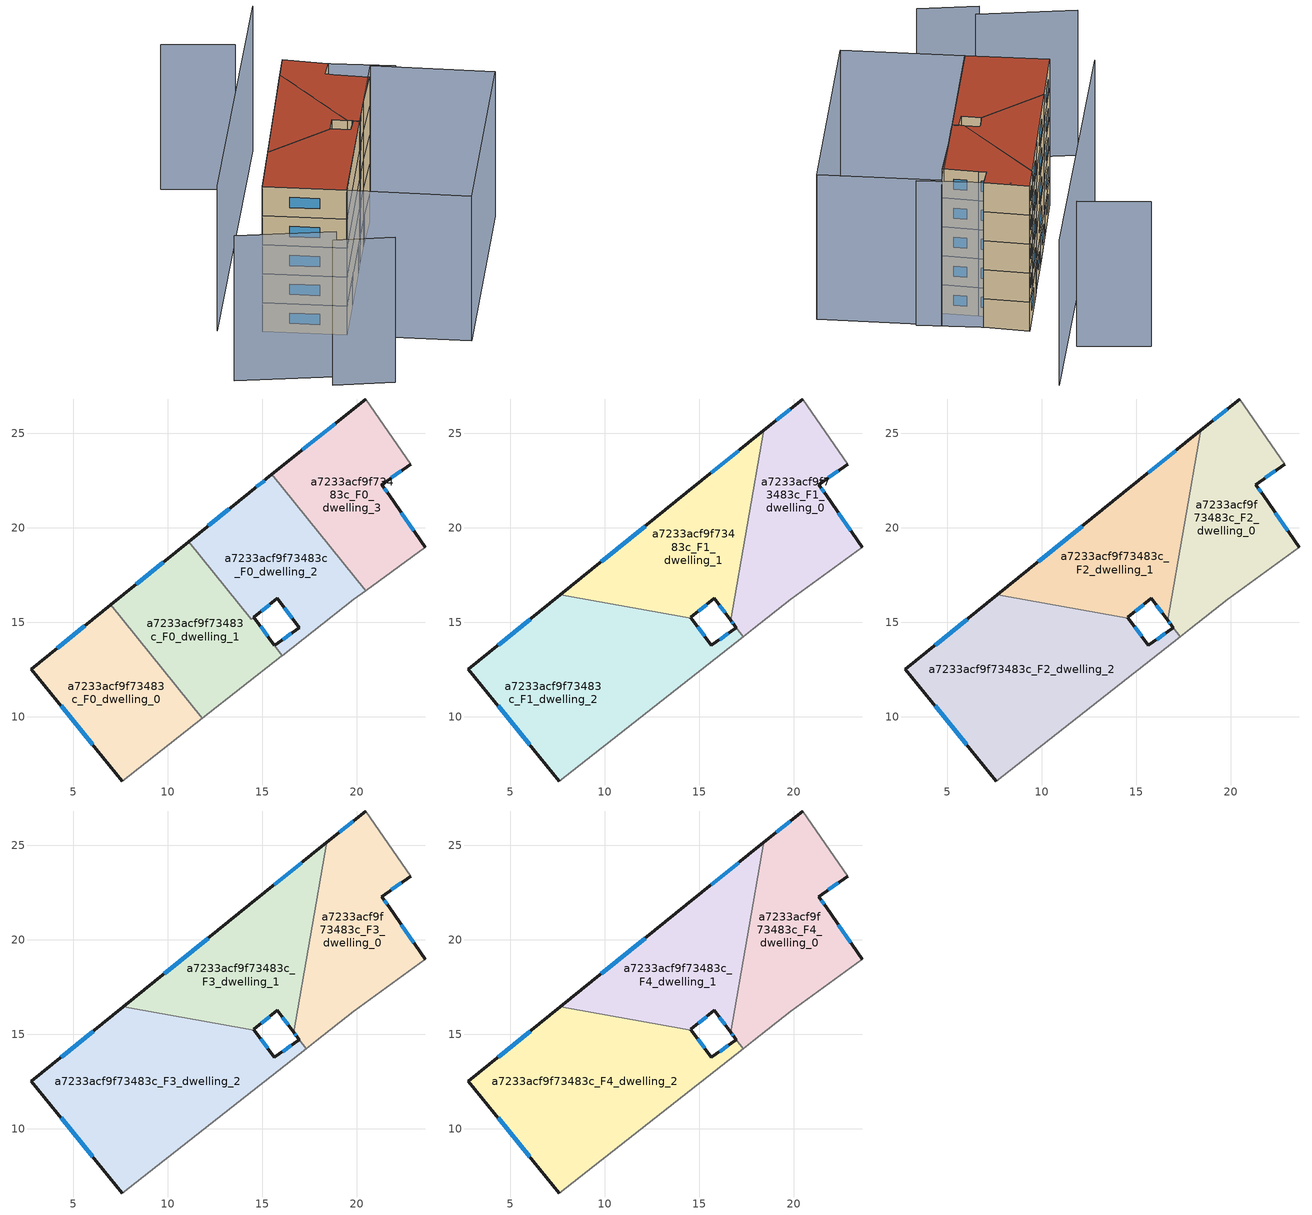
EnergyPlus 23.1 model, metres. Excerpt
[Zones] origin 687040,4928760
a7233acf9f73483c_F0_dwelling_0
 floor ground (EU_floor_Construction): 6.97,15.91 11.81,9.91 7.59,6.59 2.78,12.51 z0
 wall outside (EU_wall_Construction): 6.97,15.91 2.78,12.51 7.59,6.59 z0:3
 wall to a7233acf9f73483c_F0_dwelling_1 (EU_wall_Construction): 11.81,9.91 6.97,15.91 z0:3
 wall adiabatic (EU_wall_Construction): 7.59,6.59 11.81,9.91 z0:3
 window (EU_Window_Construction): 5.61,14.81 4.14,13.62 / 4.34,10.59 6.03,8.52 z0.98:2.02
a7233acf9f73483c_F0_dwelling_1
 floor ground (EU_floor_Construction): 14.55,15.25 16.05,13.23 16,13.2 11.81,9.91 6.97,15.91 11.11,19.26 14.42,15.15 z0
 wall outside (EU_wall_Construction): 11.11,19.26 6.97,15.91 / 15.64,13.78 14.55,15.25 z0:3
 wall adiabatic (EU_wall_Construction): 11.81,9.91 16,13.2 16.05,13.23 z0:3
 wall to a7233acf9f73483c_F0_dwelling_2 (EU_wall_Construction): 14.55,15.25 14.42,15.15 / 14.42,15.16 11.11,19.26 / 16.05,13.23 15.64,13.78 z0:3
 window (EU_Window_Construction): 9.76,18.17 8.32,17 / 15.29,14.26 14.9,14.78 z0.98:2.02
a7233acf9f73483c_F0_dwelling_2
 floor ground (EU_floor_Construction): 15.51,22.82 20.46,16.67 19.83,16.21 17.7,14.53 16.05,13.24 15.65,13.78 16.96,14.71 15.79,16.26 14.55,15.26 14.42,15.15 11.11,19.26 14.3,21.84 z0
 wall outside (EU_wall_Construction): 15.51,22.82 14.3,21.84 11.11,19.26 / 14.55,15.26 15.79,16.26 16.96,14.71 15.65,13.78 z0:3
 wall to a7233acf9f73483c_F0_dwelling_3 (EU_wall_Construction): 20.46,16.67 15.51,22.82 z0:3
 wall adiabatic (EU_wall_Construction): 16.05,13.24 17.7,14.53 19.83,16.21 20.46,16.67 z0:3
 window (EU_Window_Construction): 13.26,21 12.15,20.1 / 15.11,22.5 14.69,22.16 / 16.53,14.41 16.07,14.08 / 16.17,15.76 16.58,15.22 / 14.95,15.59 15.38,15.94 z0.98:2.02
a7233acf9f73483c_F0_dwelling_3
 floor ground (EU_floor_Construction): 20.47,26.82 22.85,23.37 21.32,22.28 21.73,21.69 23.61,18.96 20.46,16.67 15.51,22.82 z0
 wall outside (EU_wall_Construction): 23.61,18.96 21.73,21.69 21.32,22.28 22.85,23.37 / 20.47,26.82 15.51,22.82 z0:3
 wall adiabatic (EU_wall_Construction): 20.46,16.67 23.61,18.96 / 22.85,23.37 20.47,26.82 z0:3
 window (EU_Window_Construction): 23,19.85 22.35,20.81 / 18.86,25.52 17.12,24.12 / 21.82,22.64 22.35,23.02 / 21.6,21.88 21.46,22.09 z0.98:2.02
a7233acf9f73483c_F1_dwelling_0
 floor to a7233acf9f73483c_F0_dwelling_3 (EU_floor_Construction): 20.47,26.82 22.85,23.37 21.32,22.28 21.73,21.69 23.61,18.96 20.46,16.67 17.56,20.28 18.41,25.16 z3
 floor to a7233acf9f73483c_F0_dwelling_2 (EU_floor_Construction): 17.56,20.28 20.46,16.67 19.83,16.21 17.7,14.53 17.32,14.23 16.88,14.82 16.65,15.12 z3
 wall outside (EU_wall_Construction): 16.65,15.12 16.88,14.82 16.96,14.71 / 20.47,26.82 18.41,25.16 / 23.61,18.96 21.73,21.69 21.32,22.28 22.85,23.37 z3:6
 wall to a7233acf9f73483c_F1_dwelling_1 (EU_wall_Construction): 18.41,25.16 16.65,15.12 z3:6
 wall adiabatic (EU_wall_Construction): 22.85,23.37 20.47,26.82 / 17.32,14.23 17.85,14.65 19.83,16.21 23.61,18.96 z3:6
 wall to a7233acf9f73483c_F1_dwelling_2 (EU_wall_Construction): 16.96,14.71 17.32,14.23 z3:6
 window (EU_Window_Construction): 16.72,15.02 16.8,14.92 / 19.8,26.28 19.08,25.7 / 21.82,22.64 22.35,23.02 / 21.6,21.88 21.46,22.09 / 23,19.85 22.35,20.81 z3.98:5.02
a7233acf9f73483c_F1_dwelling_1
 floor to a7233acf9f73483c_F0_dwelling_2 (EU_floor_Construction): 15.51,22.82 17.56,20.28 16.65,15.12 15.79,16.26 14.55,15.25 14.52,15.23 14.33,15.26 11.11,19.26 14.3,21.84 z3
 floor to a7233acf9f73483c_F0_dwelling_3 (EU_floor_Construction): 18.41,25.16 17.56,20.28 15.51,22.82 z3
 floor to a7233acf9f73483c_F0_dwelling_1 (EU_floor_Construction): 11.11,19.26 14.33,15.26 7.63,16.44 z3
 wall outside (EU_wall_Construction): 14.55,15.25 14.57,15.22 / 18.41,25.16 14.3,21.84 7.62,16.44 / 14.55,15.25 15.79,16.26 16.65,15.12 z3:6
 wall to a7233acf9f73483c_F1_dwelling_2 (EU_wall_Construction): 7.62,16.44 14.57,15.22 z3:6
 window (EU_Window_Construction): 12.13,20.09 9.79,18.2 / 17.07,24.08 15.63,22.92 / 16.07,15.89 16.37,15.49 / 14.95,15.58 15.38,15.94 z3.98:5.02
a7233acf9f73483c_F1_dwelling_2
 floor to a7233acf9f73483c_F0_dwelling_0 (EU_floor_Construction): 6.97,15.91 11.81,9.91 7.59,6.59 2.78,12.51 z3
 floor to a7233acf9f73483c_F0_dwelling_1 (EU_floor_Construction): 14.57,15.22 16.05,13.23 16,13.2 11.81,9.91 6.97,15.91 7.63,16.44 14.33,15.26 14.42,15.15 14.52,15.23 z3
 floor to a7233acf9f73483c_F0_dwelling_2 (EU_floor_Construction): 16.95,14.71 17.32,14.23 16.05,13.23 15.65,13.78 z3
 wall outside (EU_wall_Construction): 7.62,16.44 2.78,12.51 7.59,6.59 / 16.95,14.71 15.64,13.78 14.57,15.22 z3:6
 wall adiabatic (EU_wall_Construction): 7.59,6.59 17.31,14.23 z3:6
 window (EU_Window_Construction): 4.34,10.59 6.03,8.52 / 6.05,15.16 4.35,13.79 / 15.29,14.25 14.92,14.75 / 16.53,14.41 16.07,14.08 z3.98:5.02
a7233acf9f73483c_F2_dwelling_0
 floor to a7233acf9f73483c_F1_dwelling_0 (EU_floor_Construction): 20.47,26.82 22.85,23.37 21.32,22.28 21.73,21.69 23.61,18.96 19.83,16.21 17.85,14.65 17.32,14.23 16.88,14.82 16.65,15.12 18.41,25.16 z6
 wall outside (EU_wall_Construction): 16.65,15.12 16.88,14.82 16.96,14.71 / 20.47,26.82 18.41,25.16 / 23.61,18.96 21.73,21.69 21.32,22.28 22.85,23.37 z6:9
 wall to a7233acf9f73483c_F2_dwelling_1 (EU_wall_Construction): 18.41,25.16 16.65,15.12 z6:9
 wall adiabatic (EU_wall_Construction): 22.85,23.37 20.47,26.82 / 17.32,14.23 17.85,14.65 19.83,16.21 23.61,18.96 z6:9
 wall to a7233acf9f73483c_F2_dwelling_2 (EU_wall_Construction): 16.96,14.71 17.32,14.23 z6:9
 window (EU_Window_Construction): 16.72,15.02 16.8,14.92 / 19.8,26.28 19.08,25.7 / 21.82,22.64 22.35,23.02 / 21.6,21.88 21.46,22.09 / 23,19.85 22.35,20.81 z6.98:8.02
a7233acf9f73483c_F2_dwelling_1
 floor to a7233acf9f73483c_F1_dwelling_1 (EU_floor_Construction): 18.41,25.16 16.65,15.12 15.79,16.26 14.55,15.25 14.57,15.22 7.62,16.44 14.3,21.84 z6
 wall outside (EU_wall_Construction): 14.57,15.22 14.55,15.25 15.79,16.26 16.65,15.12 / 18.41,25.16 14.3,21.84 7.62,16.44 z6:9
 wall to a7233acf9f73483c_F2_dwelling_2 (EU_wall_Construction): 7.62,16.44 14.57,15.22 z6:9
 window (EU_Window_Construction): 12.13,20.09 9.79,18.2 / 17.07,24.08 15.63,22.92 / 16.07,15.89 16.37,15.49 / 14.95,15.58 15.38,15.94 z6.98:8.02
a7233acf9f73483c_F2_dwelling_2
 floor to a7233acf9f73483c_F1_dwelling_2 (EU_floor_Construction): 16.95,14.71 17.32,14.23 7.59,6.59 2.78,12.51 7.62,16.44 14.57,15.22 15.64,13.78 z6
 wall outside (EU_wall_Construction): 7.62,16.44 2.78,12.51 7.59,6.59 / 16.95,14.71 15.64,13.78 14.57,15.22 z6:9
 wall adiabatic (EU_wall_Construction): 7.59,6.59 17.31,14.23 z6:9
 window (EU_Window_Construction): 4.34,10.59 6.03,8.52 / 6.05,15.16 4.35,13.79 / 15.29,14.25 14.92,14.75 / 16.53,14.41 16.07,14.08 z6.98:8.02
a7233acf9f73483c_F3_dwelling_0
 floor to a7233acf9f73483c_F2_dwelling_0 (EU_floor_Construction): 20.47,26.82 22.85,23.37 21.32,22.28 21.73,21.69 23.61,18.96 19.83,16.21 17.85,14.65 17.32,14.23 16.88,14.82 16.65,15.12 18.41,25.16 z9
 wall outside (EU_wall_Construction): 16.65,15.12 16.88,14.82 16.96,14.71 / 20.47,26.82 18.41,25.16 / 23.61,18.96 21.73,21.69 21.32,22.28 22.85,23.37 z9:12
 wall to a7233acf9f73483c_F3_dwelling_1 (EU_wall_Construction): 18.41,25.16 16.65,15.12 z9:12
 wall adiabatic (EU_wall_Construction): 22.85,23.37 20.47,26.82 / 17.32,14.23 17.85,14.65 19.83,16.21 23.61,18.96 z9:12
 wall to a7233acf9f73483c_F3_dwelling_2 (EU_wall_Construction): 16.96,14.71 17.32,14.23 z9:12
 window (EU_Window_Construction): 16.72,15.02 16.8,14.92 / 19.8,26.28 19.08,25.7 / 21.82,22.64 22.35,23.02 / 21.6,21.88 21.46,22.09 / 23,19.85 22.35,20.81 z9.98:11.02
a7233acf9f73483c_F3_dwelling_1
 floor to a7233acf9f73483c_F2_dwelling_1 (EU_floor_Construction): 18.41,25.16 16.65,15.12 15.79,16.26 14.55,15.25 14.57,15.22 7.62,16.44 14.3,21.84 z9
 wall outside (EU_wall_Construction): 14.57,15.22 14.55,15.25 15.79,16.26 16.65,15.12 / 18.41,25.16 14.3,21.84 7.62,16.44 z9:12
 wall to a7233acf9f73483c_F3_dwelling_2 (EU_wall_Construction): 7.62,16.44 14.57,15.22 z9:12
 window (EU_Window_Construction): 12.13,20.09 9.79,18.2 / 17.07,24.08 15.63,22.92 / 16.07,15.89 16.37,15.49 / 14.95,15.58 15.38,15.94 z9.98:11.02
a7233acf9f73483c_F3_dwelling_2
 floor to a7233acf9f73483c_F2_dwelling_2 (EU_floor_Construction): 16.95,14.71 17.32,14.23 7.59,6.59 2.78,12.51 7.62,16.44 14.57,15.22 15.64,13.78 z9
 wall outside (EU_wall_Construction): 7.62,16.44 2.78,12.51 7.59,6.59 / 16.95,14.71 15.64,13.78 14.57,15.22 z9:12
 wall adiabatic (EU_wall_Construction): 7.59,6.59 17.31,14.23 z9:12
 window (EU_Window_Construction): 4.34,10.59 6.03,8.52 / 6.05,15.16 4.35,13.79 / 15.29,14.25 14.92,14.75 / 16.53,14.41 16.07,14.08 z9.98:11.02
a7233acf9f73483c_F4_dwelling_0
 floor to a7233acf9f73483c_F3_dwelling_0 (EU_floor_Construction): 20.47,26.82 22.85,23.37 21.32,22.28 21.73,21.69 23.61,18.96 19.83,16.21 17.85,14.65 17.32,14.23 16.88,14.82 16.65,15.12 18.41,25.16 z12
 wall outside (EU_wall_Construction): 16.65,15.12 16.88,14.82 16.96,14.71 / 20.47,26.82 18.41,25.16 / 23.61,18.96 21.73,21.69 21.32,22.28 22.85,23.37 z12:15
 wall to a7233acf9f73483c_F4_dwelling_1 (EU_wall_Construction): 18.41,25.16 16.65,15.12 z12:15
 wall adiabatic (EU_wall_Construction): 22.85,23.37 20.47,26.82 / 17.32,14.23 17.85,14.65 19.83,16.21 23.61,18.96 z12:15
 wall to a7233acf9f73483c_F4_dwelling_2 (EU_wall_Construction): 16.96,14.71 17.32,14.23 z12:15
 window (EU_Window_Construction): 16.72,15.02 16.8,14.92 / 19.8,26.28 19.08,25.7 / 21.82,22.64 22.35,23.02 / 21.6,21.88 21.46,22.09 / 23,19.85 22.35,20.81 z12.98:14.02
 roof outside (EU_roof_Construction): 19.83,16.21 23.61,18.96 21.73,21.69 21.32,22.28 22.85,23.37 20.47,26.82 18.41,25.16 16.65,15.12 16.88,14.82 17.32,14.23 17.85,14.65 z15
a7233acf9f73483c_F4_dwelling_1
 floor to a7233acf9f73483c_F3_dwelling_1 (EU_floor_Construction): 18.41,25.16 16.65,15.12 15.79,16.26 14.55,15.25 14.57,15.22 7.62,16.44 14.3,21.84 z12
 wall outside (EU_wall_Construction): 14.57,15.22 14.55,15.25 15.79,16.26 16.65,15.12 / 18.41,25.16 14.3,21.84 7.62,16.44 z12:15
 wall to a7233acf9f73483c_F4_dwelling_2 (EU_wall_Construction): 7.62,16.44 14.57,15.22 z12:15
 window (EU_Window_Construction): 12.13,20.09 9.79,18.2 / 17.07,24.08 15.63,22.92 / 16.07,15.89 16.37,15.49 / 14.95,15.58 15.38,15.94 z12.98:14.02
 roof outside (EU_roof_Construction): 16.65,15.12 18.41,25.16 14.3,21.84 7.62,16.44 14.57,15.22 14.55,15.25 15.79,16.26 z15
a7233acf9f73483c_F4_dwelling_2
 floor to a7233acf9f73483c_F3_dwelling_2 (EU_floor_Construction): 16.95,14.71 17.32,14.23 7.59,6.59 2.78,12.51 7.62,16.44 14.57,15.22 15.64,13.78 z12
 wall outside (EU_wall_Construction): 7.62,16.44 2.78,12.51 7.59,6.59 / 16.95,14.71 15.64,13.78 14.57,15.22 z12:15
 wall adiabatic (EU_wall_Construction): 7.59,6.59 17.31,14.23 z12:15
 window (EU_Window_Construction): 4.34,10.59 6.03,8.52 / 6.05,15.16 4.35,13.79 / 15.29,14.25 14.92,14.75 / 16.53,14.41 16.07,14.08 z12.98:14.02
 roof outside (EU_roof_Construction): 15.64,13.78 14.57,15.22 7.62,16.44 2.78,12.51 7.59,6.59 17.31,14.23 16.95,14.71 z15
shading: 0.25,1.39 4.45,-2.3 / -5.27,8.34 1.53,2.21 / 25.63,35.36 0.17,15.6 / 26.75,18.73 20.17,26.56 / 19.5,31.71 14.98,36.59 / 32.08,11.53 14.52,-2.24 / 14.52,-2.24 7.59,6.61 / 7.59,6.61 25.14,20.37 / 25.14,20.37 32.08,11.53 z0:15
[Building]
EU S2 Campaign: North Axis=0; Terrain=City; Solar Distribution=FullExterior
[Site:Location]
Bologna: Latitude=44.5; Longitude=11.25; Time Zone=1; Elevation=37
[SizingPeriod:WeatherFileDays]
AnnualSizingPeriod: Begin Month=1; Begin Day of Month=1; End Month=12; End Day of Month=31; Day of Week for Start Day=Monday; Use Weather File Daylight Saving Period=No; Use Weather File Rain and Snow Indicators=No
[MATERIAL]
EU_InternalMass_Material: Roughness=MediumRough; Thickness=0.1; Conductivity=1; Density=1800; Specific Heat=900; Thermal Absorptance=0.9; Solar Absorptance=0.7; Visible Absorptance=0.7
[MATERIAL:NOMASS] Roughness=MediumRough; Thermal Absorptance=0.9; Solar Absorptance=0.7; Visible Absorptance=0.7
Name | Thermal Resistance
EU_wall_NoMass | 0.905828
EU_roof_NoMass | 0.37593
EU_floor_NoMass | 0.67114
[WINDOWMATERIAL:SIMPLEGLAZINGSYSTEM]
EU_Window_SimpleGlazing: UFactor=4.52486; Solar Heat Gain Coefficient=0.85; Visible Transmittance=0.85
[CONSTRUCTION]
EU_wall_Construction: EU_wall_NoMass
EU_roof_Construction: EU_roof_NoMass
EU_floor_Construction: EU_floor_NoMass
EU_InternalMass_Construction: EU_InternalMass_Material
EU_Window_Construction: EU_Window_SimpleGlazing
[ZONE] Type=1; Multiplier=1; Ceiling Height=autocalculate; Floor Area=autocalculate; Part of Total Floor Area=Yes
Name | Volume
a7233acf9f73483c_F0_dwelling_0 | 123.871
a7233acf9f73483c_F1_dwelling_0; a7233acf9f73483c_F2_dwelling_0; a7233acf9f73483c_F3_dwelling_0; a7233acf9f73483c_F4_dwelling_0 | 139.539
a7233acf9f73483c_F0_dwelling_1 | 124.73
a7233acf9f73483c_F1_dwelling_1; a7233acf9f73483c_F2_dwelling_1; a7233acf9f73483c_F3_dwelling_1; a7233acf9f73483c_F4_dwelling_1 | 138.803
a7233acf9f73483c_F0_dwelling_2 | 123.022
a7233acf9f73483c_F1_dwelling_2; a7233acf9f73483c_F2_dwelling_2; a7233acf9f73483c_F3_dwelling_2; a7233acf9f73483c_F4_dwelling_2 | 217.173
a7233acf9f73483c_F0_dwelling_3 | 123.872
[INTERNALMASS] Construction=EU_InternalMass_Construction
Name | Zone or ZoneList | Surface Area
a7233acf9f73483c_F0_dwelling_0_EU_InternalMass | a7233acf9f73483c_F0_dwelling_0 | 41.2905
a7233acf9f73483c_F0_dwelling_1_EU_InternalMass | a7233acf9f73483c_F0_dwelling_1 | 41.5763
a7233acf9f73483c_F0_dwelling_2_EU_InternalMass | a7233acf9f73483c_F0_dwelling_2 | 41.0127
a7233acf9f73483c_F0_dwelling_3_EU_InternalMass | a7233acf9f73483c_F0_dwelling_3 | 41.291
a7233acf9f73483c_F1_dwelling_0_EU_InternalMass | a7233acf9f73483c_F1_dwelling_0 | 46.5119
a7233acf9f73483c_F1_dwelling_1_EU_InternalMass | a7233acf9f73483c_F1_dwelling_1 | 46.2656
a7233acf9f73483c_F1_dwelling_2_EU_InternalMass | a7233acf9f73483c_F1_dwelling_2 | 72.3919
a7233acf9f73483c_F2_dwelling_0_EU_InternalMass | a7233acf9f73483c_F2_dwelling_0 | 46.5119
a7233acf9f73483c_F2_dwelling_1_EU_InternalMass | a7233acf9f73483c_F2_dwelling_1 | 46.2656
a7233acf9f73483c_F2_dwelling_2_EU_InternalMass | a7233acf9f73483c_F2_dwelling_2 | 72.3919
a7233acf9f73483c_F3_dwelling_0_EU_InternalMass | a7233acf9f73483c_F3_dwelling_0 | 46.5119
a7233acf9f73483c_F3_dwelling_1_EU_InternalMass | a7233acf9f73483c_F3_dwelling_1 | 46.2656
a7233acf9f73483c_F3_dwelling_2_EU_InternalMass | a7233acf9f73483c_F3_dwelling_2 | 72.3919
a7233acf9f73483c_F4_dwelling_0_EU_InternalMass | a7233acf9f73483c_F4_dwelling_0 | 46.5119
a7233acf9f73483c_F4_dwelling_1_EU_InternalMass | a7233acf9f73483c_F4_dwelling_1 | 46.2656
a7233acf9f73483c_F4_dwelling_2_EU_InternalMass | a7233acf9f73483c_F4_dwelling_2 | 72.3919
[OTHEREQUIPMENT] Fuel Type=Electricity; Design Level Calculation Method=Watts/Area; Power per Zone Floor Area=1; Fraction Latent=0; Fraction Radiant=0; Fraction Lost=0; Carbon Dioxide Generation Rate=0; EndUse Subcategory=EU_Step8_InternalGains
Name | Zone or ZoneList or Space or SpaceList | Schedule
EU_Step8_InternalGain_a7233acf9f73483c_F0_dwelling_0_f000 | a7233acf9f73483c_F0_dwelling_0 | EU_Step8_GainSchedule_a7233acf9f73483c_F0_dwelling_0_f000
EU_Step8_InternalGain_a7233acf9f73483c_F0_dwelling_1_f000 | a7233acf9f73483c_F0_dwelling_1 | EU_Step8_GainSchedule_a7233acf9f73483c_F0_dwelling_1_f000
EU_Step8_InternalGain_a7233acf9f73483c_F0_dwelling_2_f000 | a7233acf9f73483c_F0_dwelling_2 | EU_Step8_GainSchedule_a7233acf9f73483c_F0_dwelling_2_f000
EU_Step8_InternalGain_a7233acf9f73483c_F0_dwelling_3_f000 | a7233acf9f73483c_F0_dwelling_3 | EU_Step8_GainSchedule_a7233acf9f73483c_F0_dwelling_3_f000
EU_Step8_InternalGain_a7233acf9f73483c_F1_dwelling_0_f000 | a7233acf9f73483c_F1_dwelling_0 | EU_Step8_GainSchedule_a7233acf9f73483c_F1_dwelling_0_f000
EU_Step8_InternalGain_a7233acf9f73483c_F1_dwelling_1_f000 | a7233acf9f73483c_F1_dwelling_1 | EU_Step8_GainSchedule_a7233acf9f73483c_F1_dwelling_1_f000
EU_Step8_InternalGain_a7233acf9f73483c_F1_dwelling_2_f000 | a7233acf9f73483c_F1_dwelling_2 | EU_Step8_GainSchedule_a7233acf9f73483c_F1_dwelling_2_f000
EU_Step8_InternalGain_a7233acf9f73483c_F2_dwelling_0_f000 | a7233acf9f73483c_F2_dwelling_0 | EU_Step8_GainSchedule_a7233acf9f73483c_F2_dwelling_0_f000
EU_Step8_InternalGain_a7233acf9f73483c_F2_dwelling_1_f000 | a7233acf9f73483c_F2_dwelling_1 | EU_Step8_GainSchedule_a7233acf9f73483c_F2_dwelling_1_f000
EU_Step8_InternalGain_a7233acf9f73483c_F2_dwelling_2_f000 | a7233acf9f73483c_F2_dwelling_2 | EU_Step8_GainSchedule_a7233acf9f73483c_F2_dwelling_2_f000
EU_Step8_InternalGain_a7233acf9f73483c_F3_dwelling_0_f000 | a7233acf9f73483c_F3_dwelling_0 | EU_Step8_GainSchedule_a7233acf9f73483c_F3_dwelling_0_f000
EU_Step8_InternalGain_a7233acf9f73483c_F3_dwelling_1_f000 | a7233acf9f73483c_F3_dwelling_1 | EU_Step8_GainSchedule_a7233acf9f73483c_F3_dwelling_1_f000
EU_Step8_InternalGain_a7233acf9f73483c_F3_dwelling_2_f000 | a7233acf9f73483c_F3_dwelling_2 | EU_Step8_GainSchedule_a7233acf9f73483c_F3_dwelling_2_f000
EU_Step8_InternalGain_a7233acf9f73483c_F4_dwelling_0_f000 | a7233acf9f73483c_F4_dwelling_0 | EU_Step8_GainSchedule_a7233acf9f73483c_F4_dwelling_0_f000
EU_Step8_InternalGain_a7233acf9f73483c_F4_dwelling_1_f000 | a7233acf9f73483c_F4_dwelling_1 | EU_Step8_GainSchedule_a7233acf9f73483c_F4_dwelling_1_f000
EU_Step8_InternalGain_a7233acf9f73483c_F4_dwelling_2_f000 | a7233acf9f73483c_F4_dwelling_2 | EU_Step8_GainSchedule_a7233acf9f73483c_F4_dwelling_2_f000
[ZONEVENTILATION:DESIGNFLOWRATE] Schedule=EU_AlwaysOn; Design Flow Rate Calculation Method=AirChanges/Hour; Air Changes per Hour=0.73129; Ventilation Type=Natural; Fan Pressure Rise=0; Fan Total Efficiency=1; Constant Term Coefficient=1; Temperature Term Coefficient=0; Velocity Term Coefficient=0; Velocity Squared Term Coefficient=0; Minimum Indoor Temperature=-100; Maximum Indoor Temperature=100; Delta Temperature=-100; Minimum Outdoor Temperature=-100; Maximum Outdoor Temperature=100; Maximum Wind Speed=40
Name | Zone or ZoneList or Space or SpaceList
EU_ConstantAir_a7233acf9f73483c_F0_dwelling_0 | a7233acf9f73483c_F0_dwelling_0
EU_ConstantAir_a7233acf9f73483c_F0_dwelling_1 | a7233acf9f73483c_F0_dwelling_1
EU_ConstantAir_a7233acf9f73483c_F0_dwelling_2 | a7233acf9f73483c_F0_dwelling_2
EU_ConstantAir_a7233acf9f73483c_F0_dwelling_3 | a7233acf9f73483c_F0_dwelling_3
EU_ConstantAir_a7233acf9f73483c_F1_dwelling_0 | a7233acf9f73483c_F1_dwelling_0
EU_ConstantAir_a7233acf9f73483c_F1_dwelling_1 | a7233acf9f73483c_F1_dwelling_1
EU_ConstantAir_a7233acf9f73483c_F1_dwelling_2 | a7233acf9f73483c_F1_dwelling_2
EU_ConstantAir_a7233acf9f73483c_F2_dwelling_0 | a7233acf9f73483c_F2_dwelling_0
EU_ConstantAir_a7233acf9f73483c_F2_dwelling_1 | a7233acf9f73483c_F2_dwelling_1
EU_ConstantAir_a7233acf9f73483c_F2_dwelling_2 | a7233acf9f73483c_F2_dwelling_2
EU_ConstantAir_a7233acf9f73483c_F3_dwelling_0 | a7233acf9f73483c_F3_dwelling_0
EU_ConstantAir_a7233acf9f73483c_F3_dwelling_1 | a7233acf9f73483c_F3_dwelling_1
EU_ConstantAir_a7233acf9f73483c_F3_dwelling_2 | a7233acf9f73483c_F3_dwelling_2
EU_ConstantAir_a7233acf9f73483c_F4_dwelling_0 | a7233acf9f73483c_F4_dwelling_0
EU_ConstantAir_a7233acf9f73483c_F4_dwelling_1 | a7233acf9f73483c_F4_dwelling_1
EU_ConstantAir_a7233acf9f73483c_F4_dwelling_2 | a7233acf9f73483c_F4_dwelling_2
[HVACTEMPLATE:THERMOSTAT] Constant Heating Setpoint=20; Constant Cooling Setpoint=50
EU_HeatOnly_a7233acf9f73483c_F0_dwelling_0; EU_HeatOnly_a7233acf9f73483c_F0_dwelling_1; EU_HeatOnly_a7233acf9f73483c_F0_dwelling_2; EU_HeatOnly_a7233acf9f73483c_F0_dwelling_3; EU_HeatOnly_a7233acf9f73483c_F1_dwelling_0; EU_HeatOnly_a7233acf9f73483c_F1_dwelling_1; EU_HeatOnly_a7233acf9f73483c_F1_dwelling_2; EU_HeatOnly_a7233acf9f73483c_F2_dwelling_0; EU_HeatOnly_a7233acf9f73483c_F2_dwelling_1; EU_HeatOnly_a7233acf9f73483c_F2_dwelling_2; EU_HeatOnly_a7233acf9f73483c_F3_dwelling_0; EU_HeatOnly_a7233acf9f73483c_F3_dwelling_1; EU_HeatOnly_a7233acf9f73483c_F3_dwelling_2; EU_HeatOnly_a7233acf9f73483c_F4_dwelling_0; EU_HeatOnly_a7233acf9f73483c_F4_dwelling_1; EU_HeatOnly_a7233acf9f73483c_F4_dwelling_2
[HVACTEMPLATE:ZONE:IDEALLOADSAIRSYSTEM] System Availability Schedule=EU_AlwaysOn; Maximum Heating Supply Air Temperature=50; Minimum Cooling Supply Air Temperature=13; Maximum Heating Supply Air Humidity Ratio=0.0156; Minimum Cooling Supply Air Humidity Ratio=0.0077; Heating Limit=NoLimit; Cooling Limit=NoLimit; Heating Availability Schedule=EU_AlwaysOn; Cooling Availability Schedule=EU_CoolingOff; Dehumidification Control Type=ConstantSensibleHeatRatio; Cooling Sensible Heat Ratio=0.7; Dehumidification Setpoint=60; Humidification Control Type=None; Humidification Setpoint=30; Outdoor Air Method=None; Outdoor Air Flow Rate per Person=0.00944; Outdoor Air Flow Rate per Zone Floor Area=0; Outdoor Air Flow Rate per Zone=0; Demand Controlled Ventilation Type=None; Outdoor Air Economizer Type=NoEconomizer; Heat Recovery Type=None; Sensible Heat Recovery Effectiveness=0.7; Latent Heat Recovery Effectiveness=0.65
Name | Template Thermostat
a7233acf9f73483c_F0_dwelling_0 | EU_HeatOnly_a7233acf9f73483c_F0_dwelling_0
a7233acf9f73483c_F0_dwelling_1 | EU_HeatOnly_a7233acf9f73483c_F0_dwelling_1
a7233acf9f73483c_F0_dwelling_2 | EU_HeatOnly_a7233acf9f73483c_F0_dwelling_2
a7233acf9f73483c_F0_dwelling_3 | EU_HeatOnly_a7233acf9f73483c_F0_dwelling_3
a7233acf9f73483c_F1_dwelling_0 | EU_HeatOnly_a7233acf9f73483c_F1_dwelling_0
a7233acf9f73483c_F1_dwelling_1 | EU_HeatOnly_a7233acf9f73483c_F1_dwelling_1
a7233acf9f73483c_F1_dwelling_2 | EU_HeatOnly_a7233acf9f73483c_F1_dwelling_2
a7233acf9f73483c_F2_dwelling_0 | EU_HeatOnly_a7233acf9f73483c_F2_dwelling_0
a7233acf9f73483c_F2_dwelling_1 | EU_HeatOnly_a7233acf9f73483c_F2_dwelling_1
a7233acf9f73483c_F2_dwelling_2 | EU_HeatOnly_a7233acf9f73483c_F2_dwelling_2
a7233acf9f73483c_F3_dwelling_0 | EU_HeatOnly_a7233acf9f73483c_F3_dwelling_0
a7233acf9f73483c_F3_dwelling_1 | EU_HeatOnly_a7233acf9f73483c_F3_dwelling_1
a7233acf9f73483c_F3_dwelling_2 | EU_HeatOnly_a7233acf9f73483c_F3_dwelling_2
a7233acf9f73483c_F4_dwelling_0 | EU_HeatOnly_a7233acf9f73483c_F4_dwelling_0
a7233acf9f73483c_F4_dwelling_1 | EU_HeatOnly_a7233acf9f73483c_F4_dwelling_1
a7233acf9f73483c_F4_dwelling_2 | EU_HeatOnly_a7233acf9f73483c_F4_dwelling_2
[SIZING:ZONE] Zone Cooling Design Supply Air Temperature Input Method=SupplyAirTemperature; Zone Cooling Design Supply Air Temperature=13; Zone Heating Design Supply Air Temperature Input Method=SupplyAirTemperature; Zone Heating Design Supply Air Temperature=50; Zone Cooling Design Supply Air Humidity Ratio=0.008; Zone Heating Design Supply Air Humidity Ratio=0.008; Cooling Design Air Flow Method=DesignDay; Cooling Design Air Flow Rate=0; Cooling Minimum Air Flow per Zone Floor Area=0.000762; Cooling Minimum Air Flow=0; Cooling Minimum Air Flow Fraction=0.2; Heating Design Air Flow Method=DesignDay; Heating Design Air Flow Rate=0; Heating Maximum Air Flow per Zone Floor Area=0.002032; Heating Maximum Air Flow=0.141576; Heating Maximum Air Flow Fraction=0.3; Account for Dedicated Outdoor Air System=No; Dedicated Outdoor Air System Control Strategy=NeutralSupplyAir; Dedicated Outdoor Air Low Setpoint Temperature for Design=autosize; Dedicated Outdoor Air High Setpoint Temperature for Design=autosize; Zone Load Sizing Method=Sensible Load Only No Latent Load; Zone Latent Cooling Design Supply Air Humidity Ratio Input Method=HumidityRatioDifference; Zone Cooling Design Supply Air Humidity Ratio Difference=0.005; Zone Latent Heating Design Supply Air Humidity Ratio Input Method=HumidityRatioDifference; Zone Humidification Design Supply Air Humidity Ratio Difference=0.005
a7233acf9f73483c_F0_dwelling_0; a7233acf9f73483c_F0_dwelling_1; a7233acf9f73483c_F0_dwelling_2; a7233acf9f73483c_F0_dwelling_3; a7233acf9f73483c_F1_dwelling_0; a7233acf9f73483c_F1_dwelling_1; a7233acf9f73483c_F1_dwelling_2; a7233acf9f73483c_F2_dwelling_0; a7233acf9f73483c_F2_dwelling_1; a7233acf9f73483c_F2_dwelling_2; a7233acf9f73483c_F3_dwelling_0; a7233acf9f73483c_F3_dwelling_1; a7233acf9f73483c_F3_dwelling_2; a7233acf9f73483c_F4_dwelling_0; a7233acf9f73483c_F4_dwelling_1; a7233acf9f73483c_F4_dwelling_2
[SCHEDULE:CONSTANT]
Name | Hourly Value
EU_AlwaysOn | 1
EU_CoolingOff | 0
[SCHEDULE:FILE] Column Number=1; Rows to Skip at Top=0; Number of Hours of Data=8760; Column Separator=Comma; Interpolate to Timestep=No; Minutes per Item=60; Adjust Schedule for Daylight Savings=Yes
Name | File
EU_Step8_GainSchedule_a7233acf9f73483c_F0_dwelling_0_f000 | ../../schedules/a7233acf9f73483c/a7233acf9f73483c_F0_dwelling_0_f000_gain.csv
EU_Step8_GainSchedule_a7233acf9f73483c_F0_dwelling_1_f000 | ../../schedules/a7233acf9f73483c/a7233acf9f73483c_F0_dwelling_1_f000_gain.csv
EU_Step8_GainSchedule_a7233acf9f73483c_F0_dwelling_2_f000 | ../../schedules/a7233acf9f73483c/a7233acf9f73483c_F0_dwelling_2_f000_gain.csv
EU_Step8_GainSchedule_a7233acf9f73483c_F0_dwelling_3_f000 | ../../schedules/a7233acf9f73483c/a7233acf9f73483c_F0_dwelling_3_f000_gain.csv
EU_Step8_GainSchedule_a7233acf9f73483c_F1_dwelling_0_f000 | ../../schedules/a7233acf9f73483c/a7233acf9f73483c_F1_dwelling_0_f000_gain.csv
EU_Step8_GainSchedule_a7233acf9f73483c_F1_dwelling_1_f000 | ../../schedules/a7233acf9f73483c/a7233acf9f73483c_F1_dwelling_1_f000_gain.csv
EU_Step8_GainSchedule_a7233acf9f73483c_F1_dwelling_2_f000 | ../../schedules/a7233acf9f73483c/a7233acf9f73483c_F1_dwelling_2_f000_gain.csv
EU_Step8_GainSchedule_a7233acf9f73483c_F2_dwelling_0_f000 | ../../schedules/a7233acf9f73483c/a7233acf9f73483c_F2_dwelling_0_f000_gain.csv
EU_Step8_GainSchedule_a7233acf9f73483c_F2_dwelling_1_f000 | ../../schedules/a7233acf9f73483c/a7233acf9f73483c_F2_dwelling_1_f000_gain.csv
EU_Step8_GainSchedule_a7233acf9f73483c_F2_dwelling_2_f000 | ../../schedules/a7233acf9f73483c/a7233acf9f73483c_F2_dwelling_2_f000_gain.csv
EU_Step8_GainSchedule_a7233acf9f73483c_F3_dwelling_0_f000 | ../../schedules/a7233acf9f73483c/a7233acf9f73483c_F3_dwelling_0_f000_gain.csv
EU_Step8_GainSchedule_a7233acf9f73483c_F3_dwelling_1_f000 | ../../schedules/a7233acf9f73483c/a7233acf9f73483c_F3_dwelling_1_f000_gain.csv
EU_Step8_GainSchedule_a7233acf9f73483c_F3_dwelling_2_f000 | ../../schedules/a7233acf9f73483c/a7233acf9f73483c_F3_dwelling_2_f000_gain.csv
EU_Step8_GainSchedule_a7233acf9f73483c_F4_dwelling_0_f000 | ../../schedules/a7233acf9f73483c/a7233acf9f73483c_F4_dwelling_0_f000_gain.csv
EU_Step8_GainSchedule_a7233acf9f73483c_F4_dwelling_1_f000 | ../../schedules/a7233acf9f73483c/a7233acf9f73483c_F4_dwelling_1_f000_gain.csv
EU_Step8_GainSchedule_a7233acf9f73483c_F4_dwelling_2_f000 | ../../schedules/a7233acf9f73483c/a7233acf9f73483c_F4_dwelling_2_f000_gain.csv
